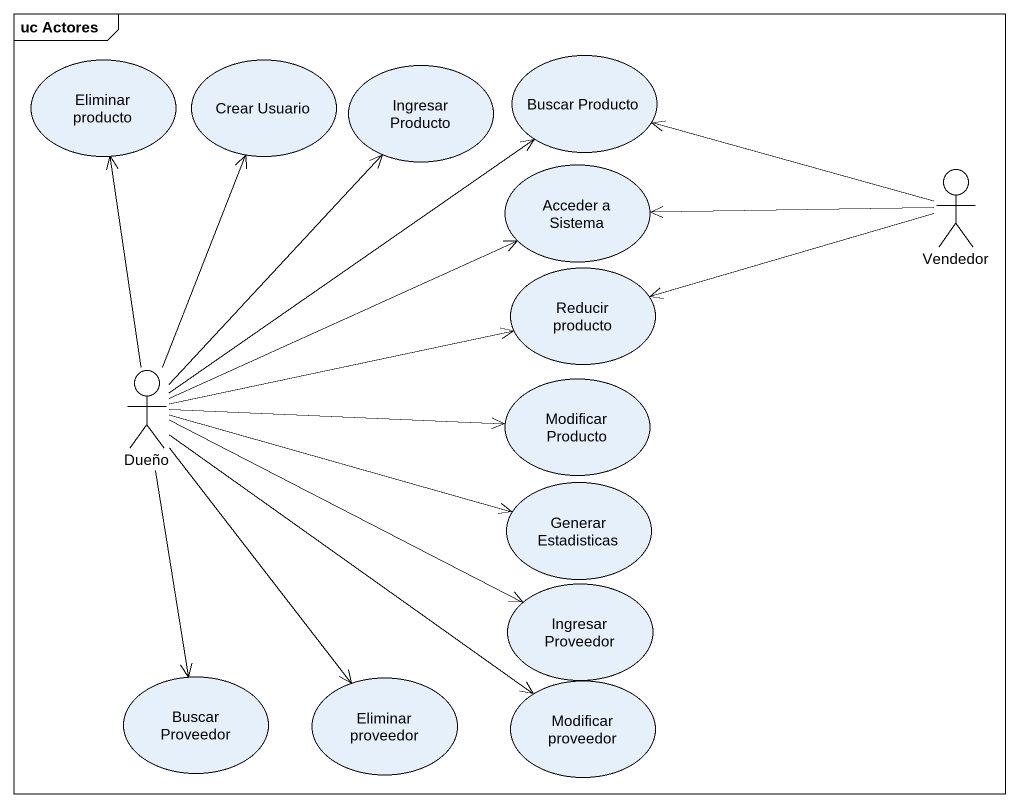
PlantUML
@startuml
mainframe uc Actores
usecase "Eliminar producto" as Eliminar_producto
usecase "Crear Usuario" as Crear_Usuario
usecase "Ingresar Producto" as Ingresar_Producto
usecase "Buscar Producto" as Buscar_Producto
usecase "Acceder a Sistema" as Acceder_a_Sistema
actor Vendedor
usecase "Reducir producto" as Reducir_producto
actor Dueño
usecase "Modificar Producto" as Modificar_Producto
usecase "Generar Estadisticas" as Generar_Estadisticas
usecase "Ingresar Proveedor" as Ingresar_Proveedor
usecase "Buscar Proveedor" as Buscar_Proveedor
usecase "Eliminar proveedor" as Eliminar_proveedor
usecase "Modificar proveedor" as Modificar_proveedor
Vendedor -left-> Buscar_Producto
Vendedor -left-> Acceder_a_Sistema
Vendedor -left-> Reducir_producto
Dueño -up-> Eliminar_producto
Dueño -up-> Crear_Usuario
Dueño -up-> Ingresar_Producto
Dueño -up-> Buscar_Producto
Dueño -right-> Acceder_a_Sistema
Dueño -right-> Reducir_producto
Dueño -right-> Modificar_Producto
Dueño -right-> Generar_Estadisticas
Dueño -right-> Ingresar_Proveedor
Dueño --> Buscar_Proveedor
Dueño --> Eliminar_proveedor
Dueño --> Modificar_proveedor
@enduml
